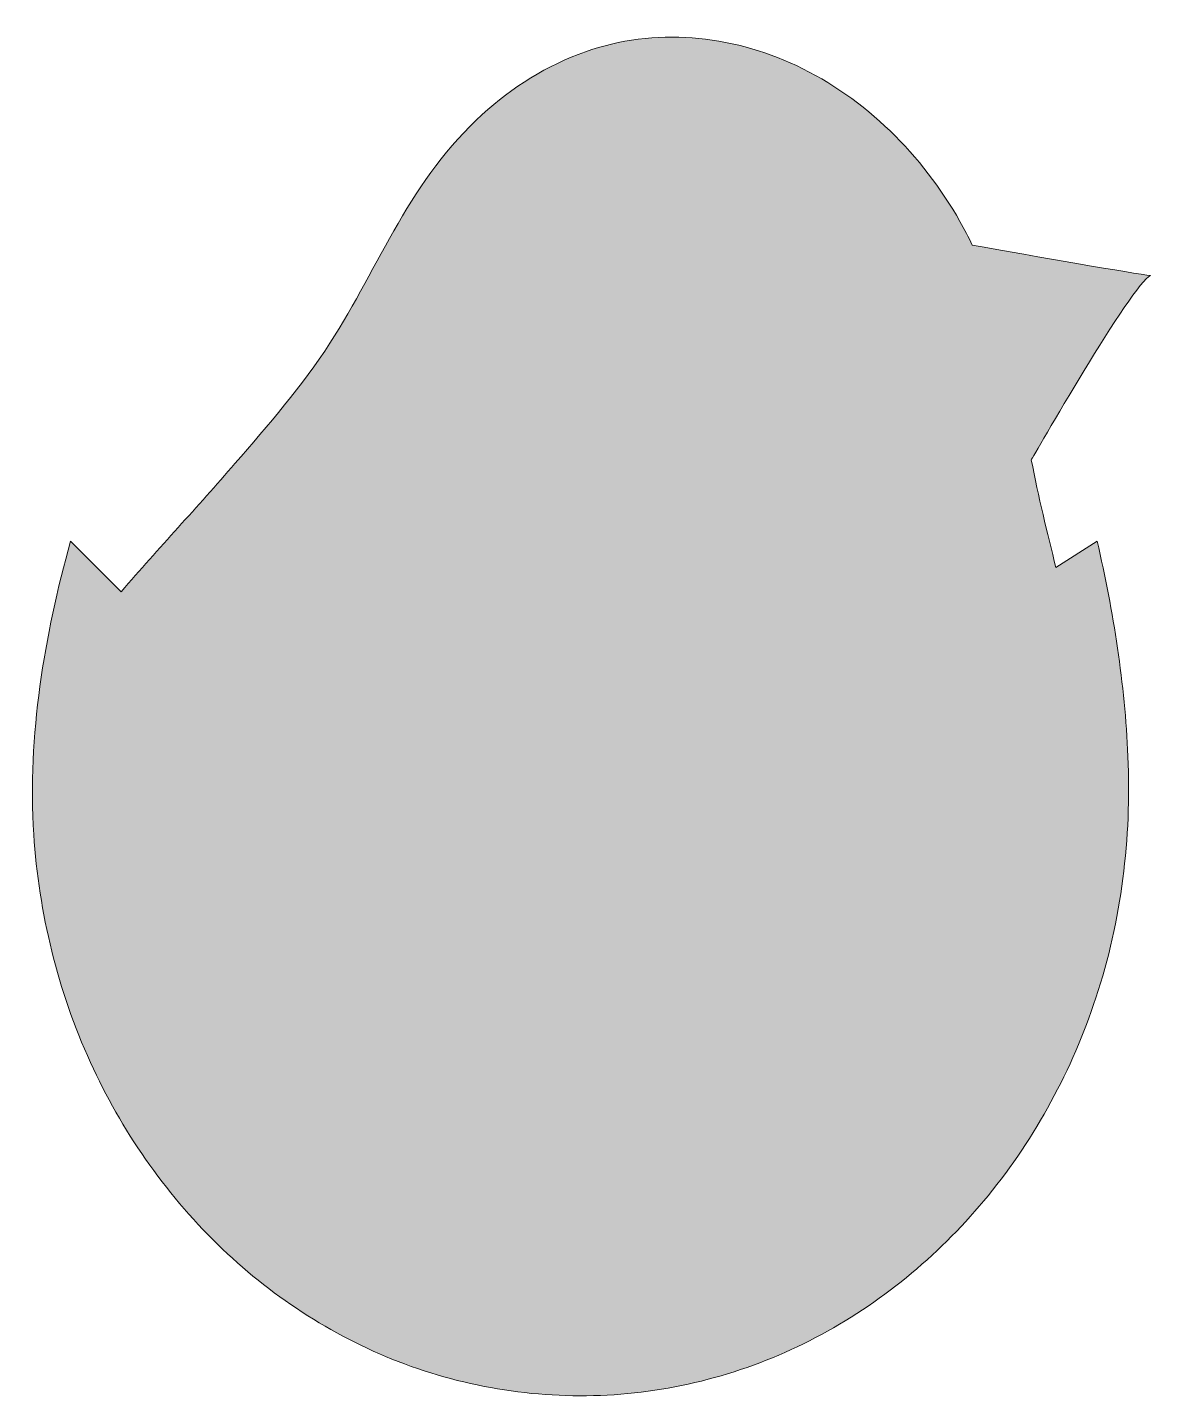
# Model space of a CAD drawing. Header units: inches. Extents: x 0 to 84, y 0 to 102.
import ezdxf

# ---------------------------------------------------------------- set-up
doc = ezdxf.new("R2010")
doc.units = ezdxf.units.IN
doc.header["$MEASUREMENT"] = 0
doc.layers.add('Layer 1', color=7, linetype='Continuous')

msp = doc.modelspace()

# ---------------------------------------------------------------- hatches: boundary and pattern name
at = {"layer": 'Layer 1', "true_color": 0xf7da31}
h = msp.add_hatch(color=40, dxfattribs=at)
h.dxf.hatch_style = 2
edge = h.paths.add_edge_path()
edge.add_spline(control_points=[(57.15, 99.47), (52.22, 101.8), (46.55, 102.32), (41.37, 100.51), (38.5, 99.5), (35.9, 97.85), (33.65, 95.81), (31.08, 93.48), (29.09, 90.66), (27.36, 87.67), (25.63, 84.7), (24.12, 81.61), (22.26, 78.72), (20.19, 75.51), (17.65, 72.59), (15.15, 69.71), (12.34, 66.49), (9.45, 63.35), (6.64, 60.13), (6.64, 60.13), (2.85, 63.91), (2.85, 63.91), (0.89, 56.8), (-0.37, 49.37), (0.1, 41.97), (0.48, 36.1), (1.9, 30.29), (4.34, 24.93), (6.65, 19.86), (9.87, 15.21), (13.86, 11.32), (17.73, 7.55), (22.32, 4.52), (27.36, 2.56), (32.49, 0.57), (38.03, -0.28), (43.52, 0.08), (48.95, 0.44), (54.26, 2.01), (59.04, 4.59), (63.83, 7.18), (68.05, 10.75), (71.49, 14.96), (75.06, 19.33), (77.79, 24.38), (79.56, 29.75), (81.48, 35.57), (82.22, 41.7), (81.96, 47.81), (81.73, 53.24), (80.87, 58.63), (79.66, 63.91), (79.66, 63.91), (76.57, 61.93), (76.57, 61.93), (75.93, 64.54), (75.26, 67.2), (74.73, 69.99), (74.73, 69.99), (82.3, 83.22), (83.65, 83.77), (82.5, 83.89), (74.9, 85.23), (70.31, 86.04), (70.03, 86.63), (69.72, 87.22), (69.39, 87.81), (66.58, 92.78), (62.34, 97.02), (57.15, 99.47)], knot_values=[0, 0, 0, 0, 1, 1, 1, 2, 2, 2, 3, 3, 3, 4, 4, 4, 5, 5, 5, 6, 6, 6, 7, 7, 7, 8, 8, 8, 9, 9, 9, 10, 10, 10, 11, 11, 11, 12, 12, 12, 13, 13, 13, 14, 14, 14, 15, 15, 15, 16, 16, 16, 17, 17, 17, 18, 18, 18, 19, 19, 19, 20, 20, 20, 21, 21, 21, 22, 22, 22, 23, 23, 23, 23], degree=3, periodic=1)

# ---------------------------------------------------------------- linework, layer by layer
at = {"layer": 'Layer 1', "lineweight": 0}
msp.add_open_spline([(57.15, 99.47), (52.22, 101.8), (46.55, 102.32), (41.37, 100.51), (38.5, 99.5), (35.9, 97.85), (33.65, 95.81), (31.08, 93.48), (29.09, 90.66), (27.36, 87.67), (25.63, 84.7), (24.12, 81.61), (22.26, 78.72), (20.19, 75.51), (17.65, 72.59), (15.15, 69.71), (12.34, 66.49), (9.45, 63.35), (6.64, 60.13), (6.64, 60.13), (2.85, 63.91), (2.85, 63.91), (0.89, 56.8), (-0.37, 49.37), (0.1, 41.97), (0.48, 36.1), (1.9, 30.29), (4.34, 24.93), (6.65, 19.86), (9.87, 15.21), (13.86, 11.32), (17.73, 7.55), (22.32, 4.52), (27.36, 2.56), (32.49, 0.57), (38.03, -0.28), (43.52, 0.08), (48.95, 0.44), (54.26, 2.01), (59.04, 4.59), (63.83, 7.18), (68.05, 10.75), (71.49, 14.96), (75.06, 19.33), (77.79, 24.38), (79.56, 29.75), (81.48, 35.57), (82.22, 41.7), (81.96, 47.81), (81.73, 53.24), (80.87, 58.63), (79.66, 63.91), (79.66, 63.91), (76.57, 61.93), (76.57, 61.93), (75.93, 64.54), (75.26, 67.2), (74.73, 69.99), (74.73, 69.99), (82.3, 83.22), (83.65, 83.77), (82.5, 83.89), (74.9, 85.23), (70.31, 86.04), (70.03, 86.63), (69.72, 87.22), (69.39, 87.81), (66.58, 92.78), (62.34, 97.02), (57.15, 99.47)], degree=3, knots=[0, 0, 0, 0, 1, 1, 1, 2, 2, 2, 3, 3, 3, 4, 4, 4, 5, 5, 5, 6, 6, 6, 7, 7, 7, 8, 8, 8, 9, 9, 9, 10, 10, 10, 11, 11, 11, 12, 12, 12, 13, 13, 13, 14, 14, 14, 15, 15, 15, 16, 16, 16, 17, 17, 17, 18, 18, 18, 19, 19, 19, 20, 20, 20, 21, 21, 21, 22, 22, 22, 23, 23, 23, 23], dxfattribs=at)

doc.saveas('drawing.dxf')
